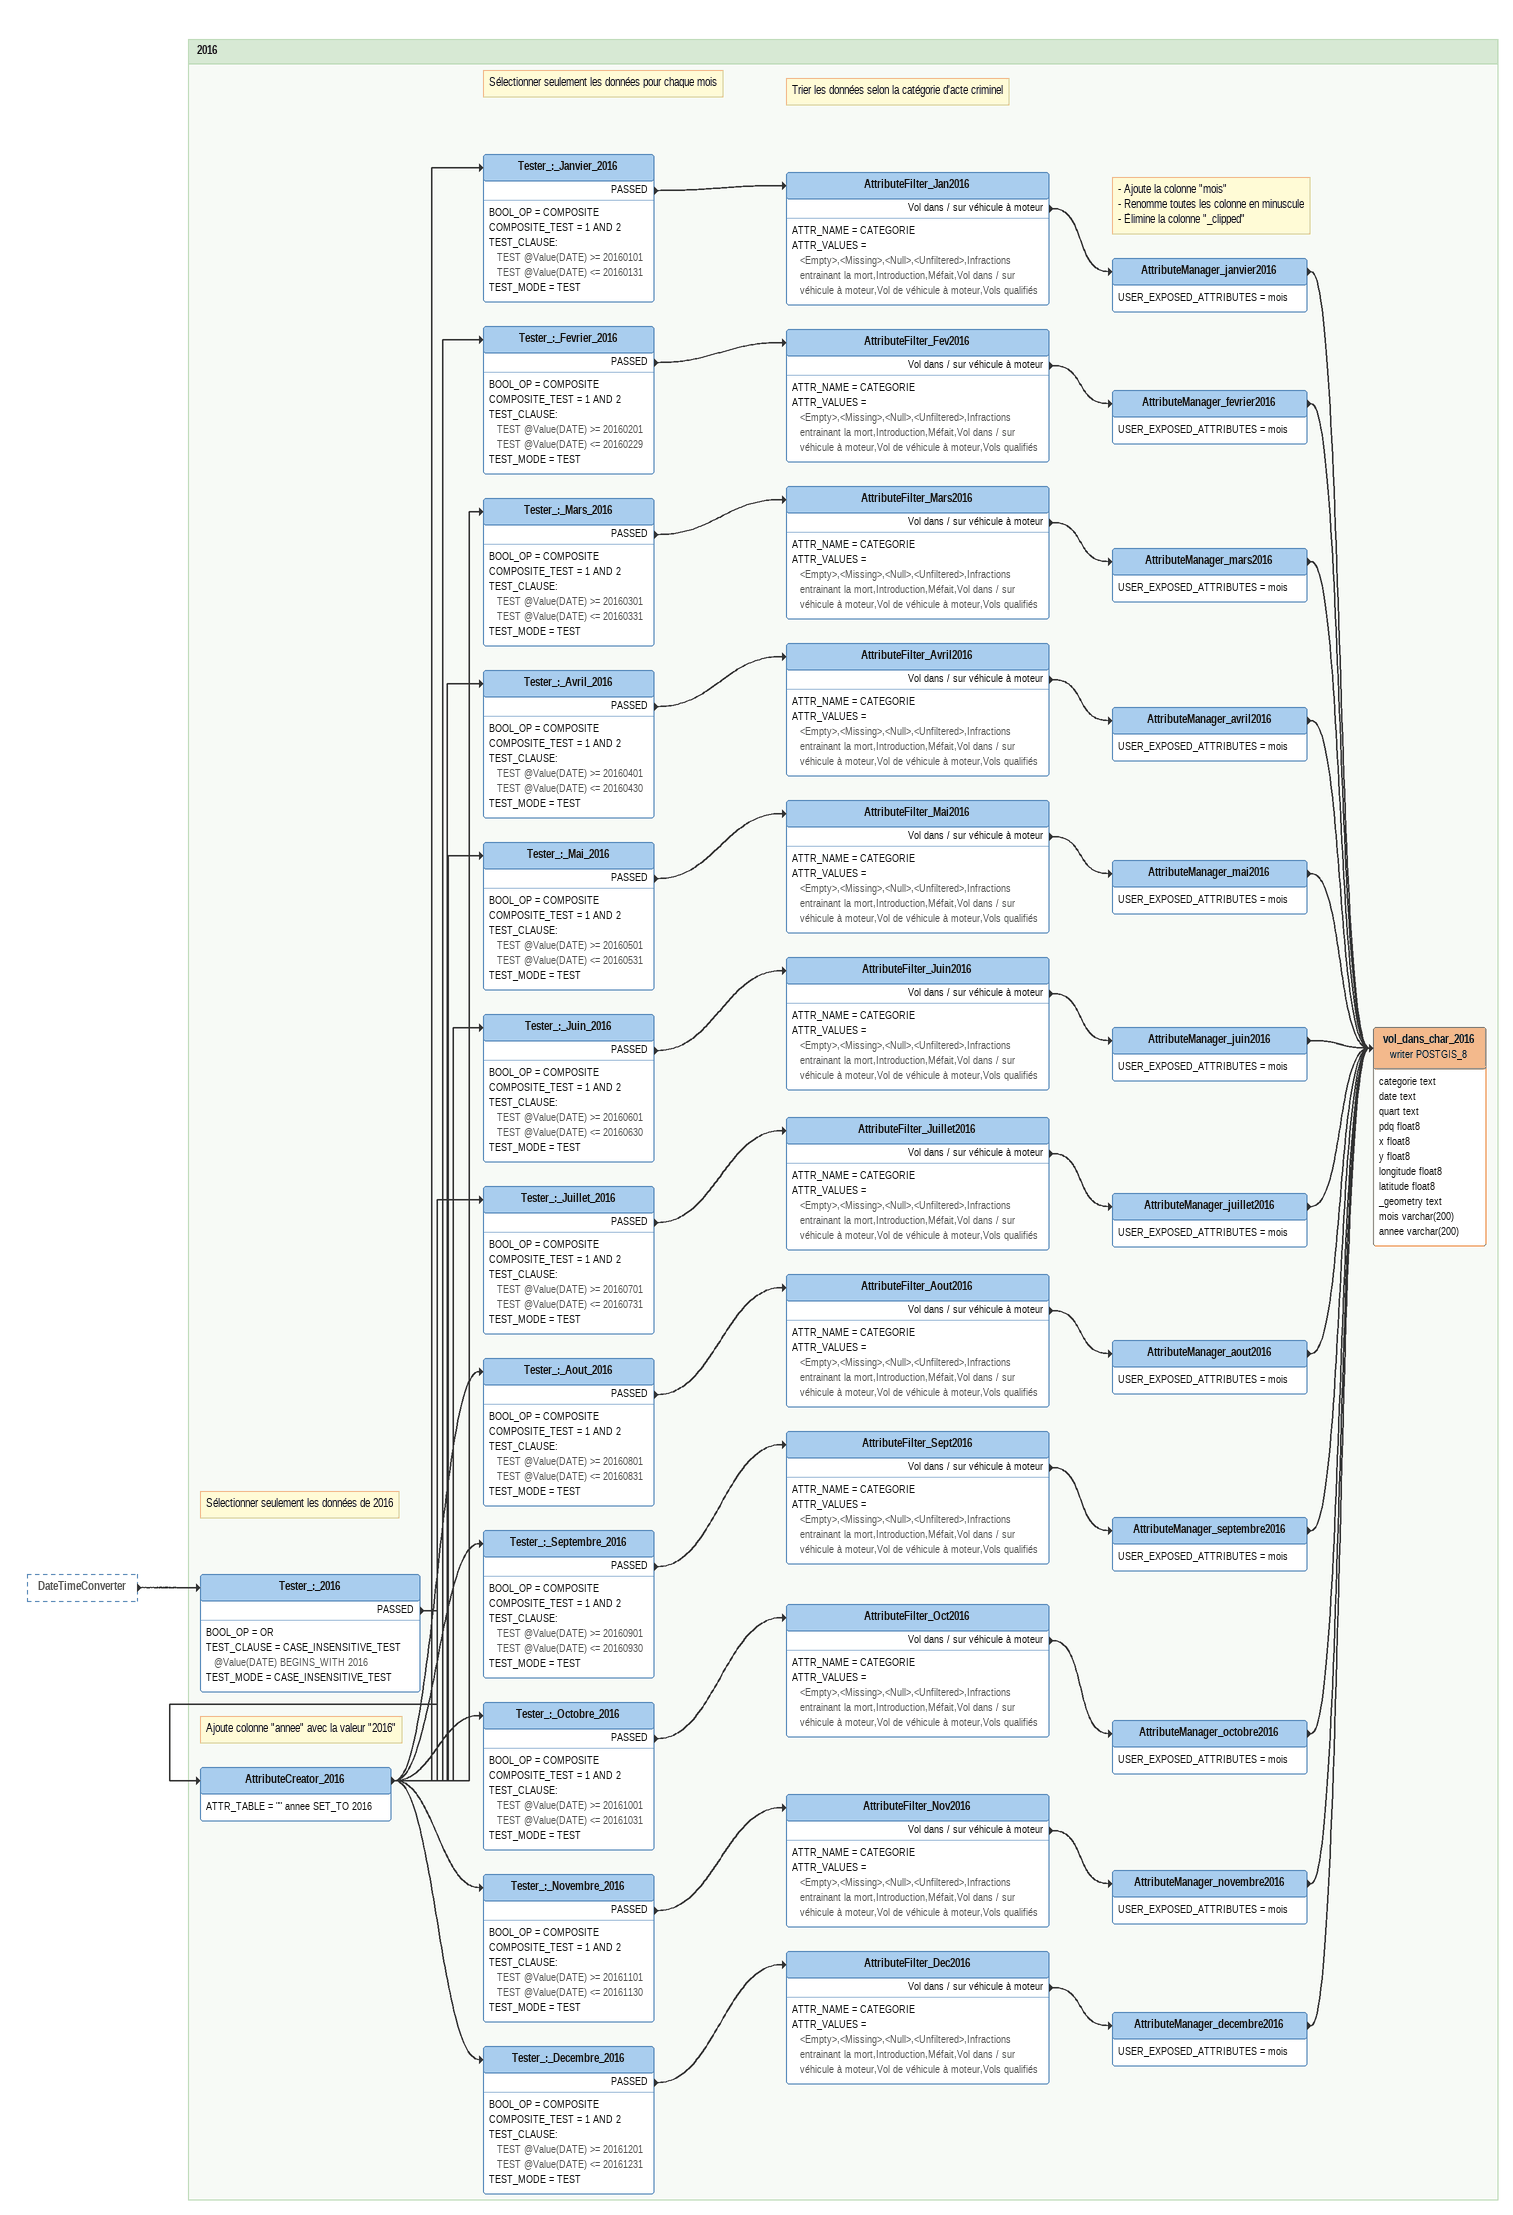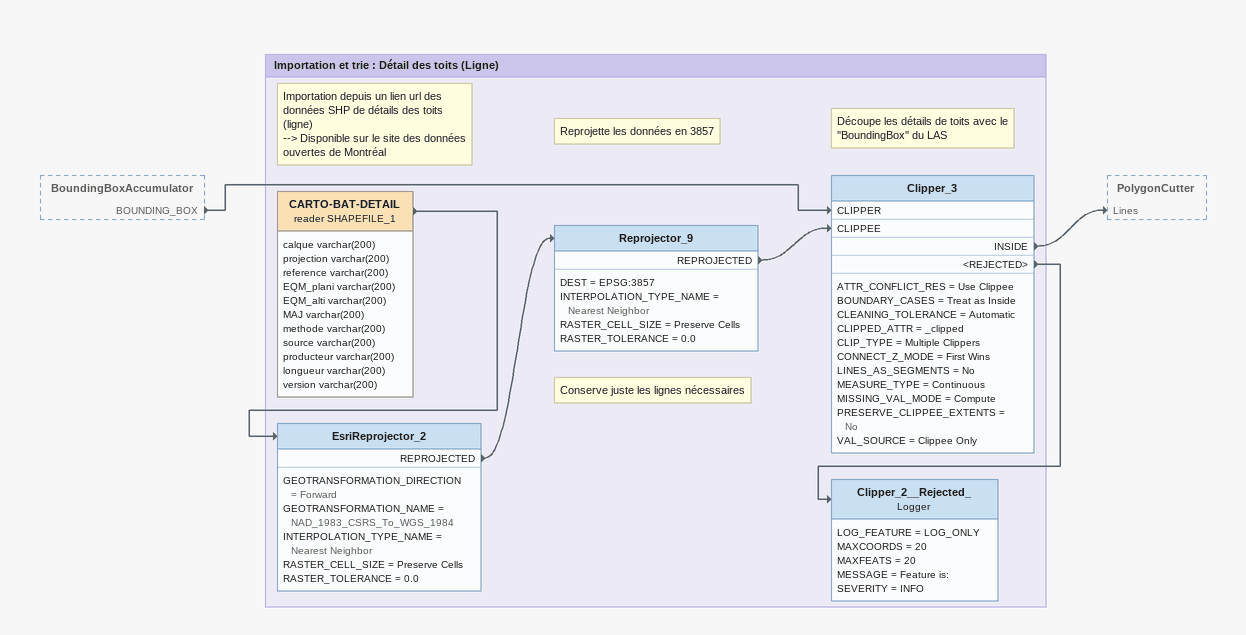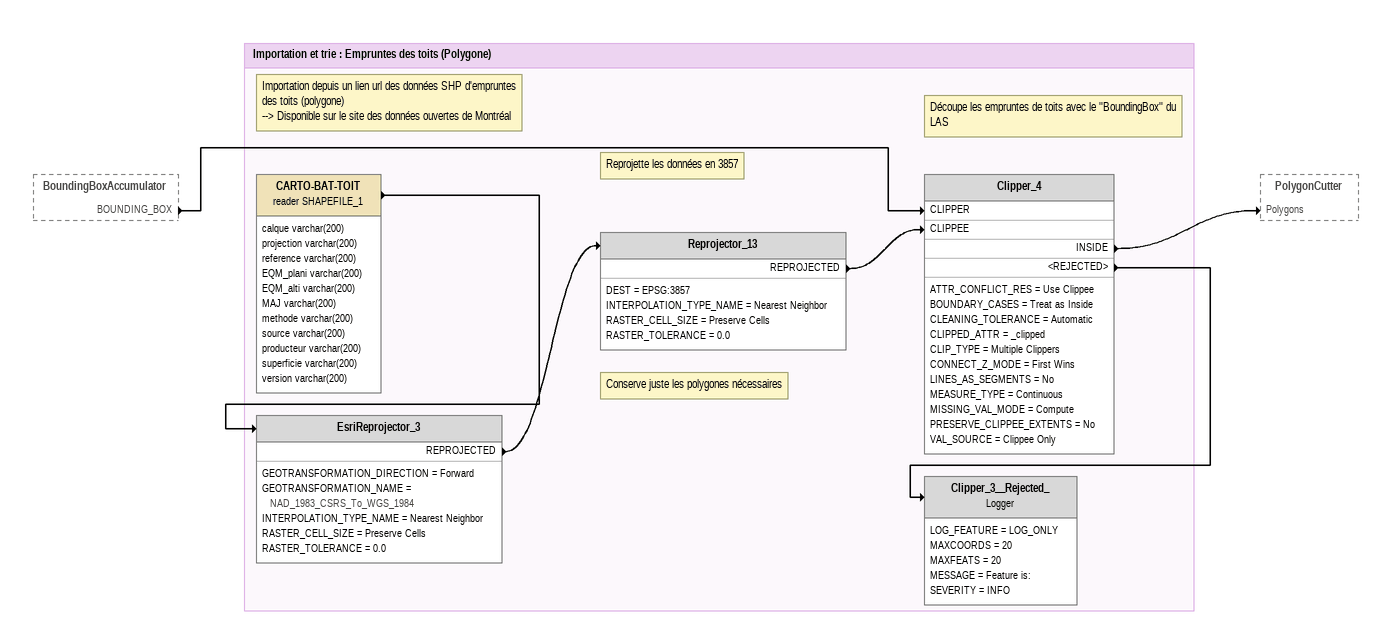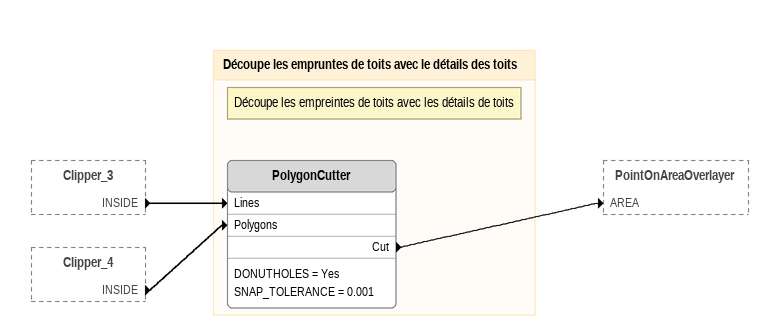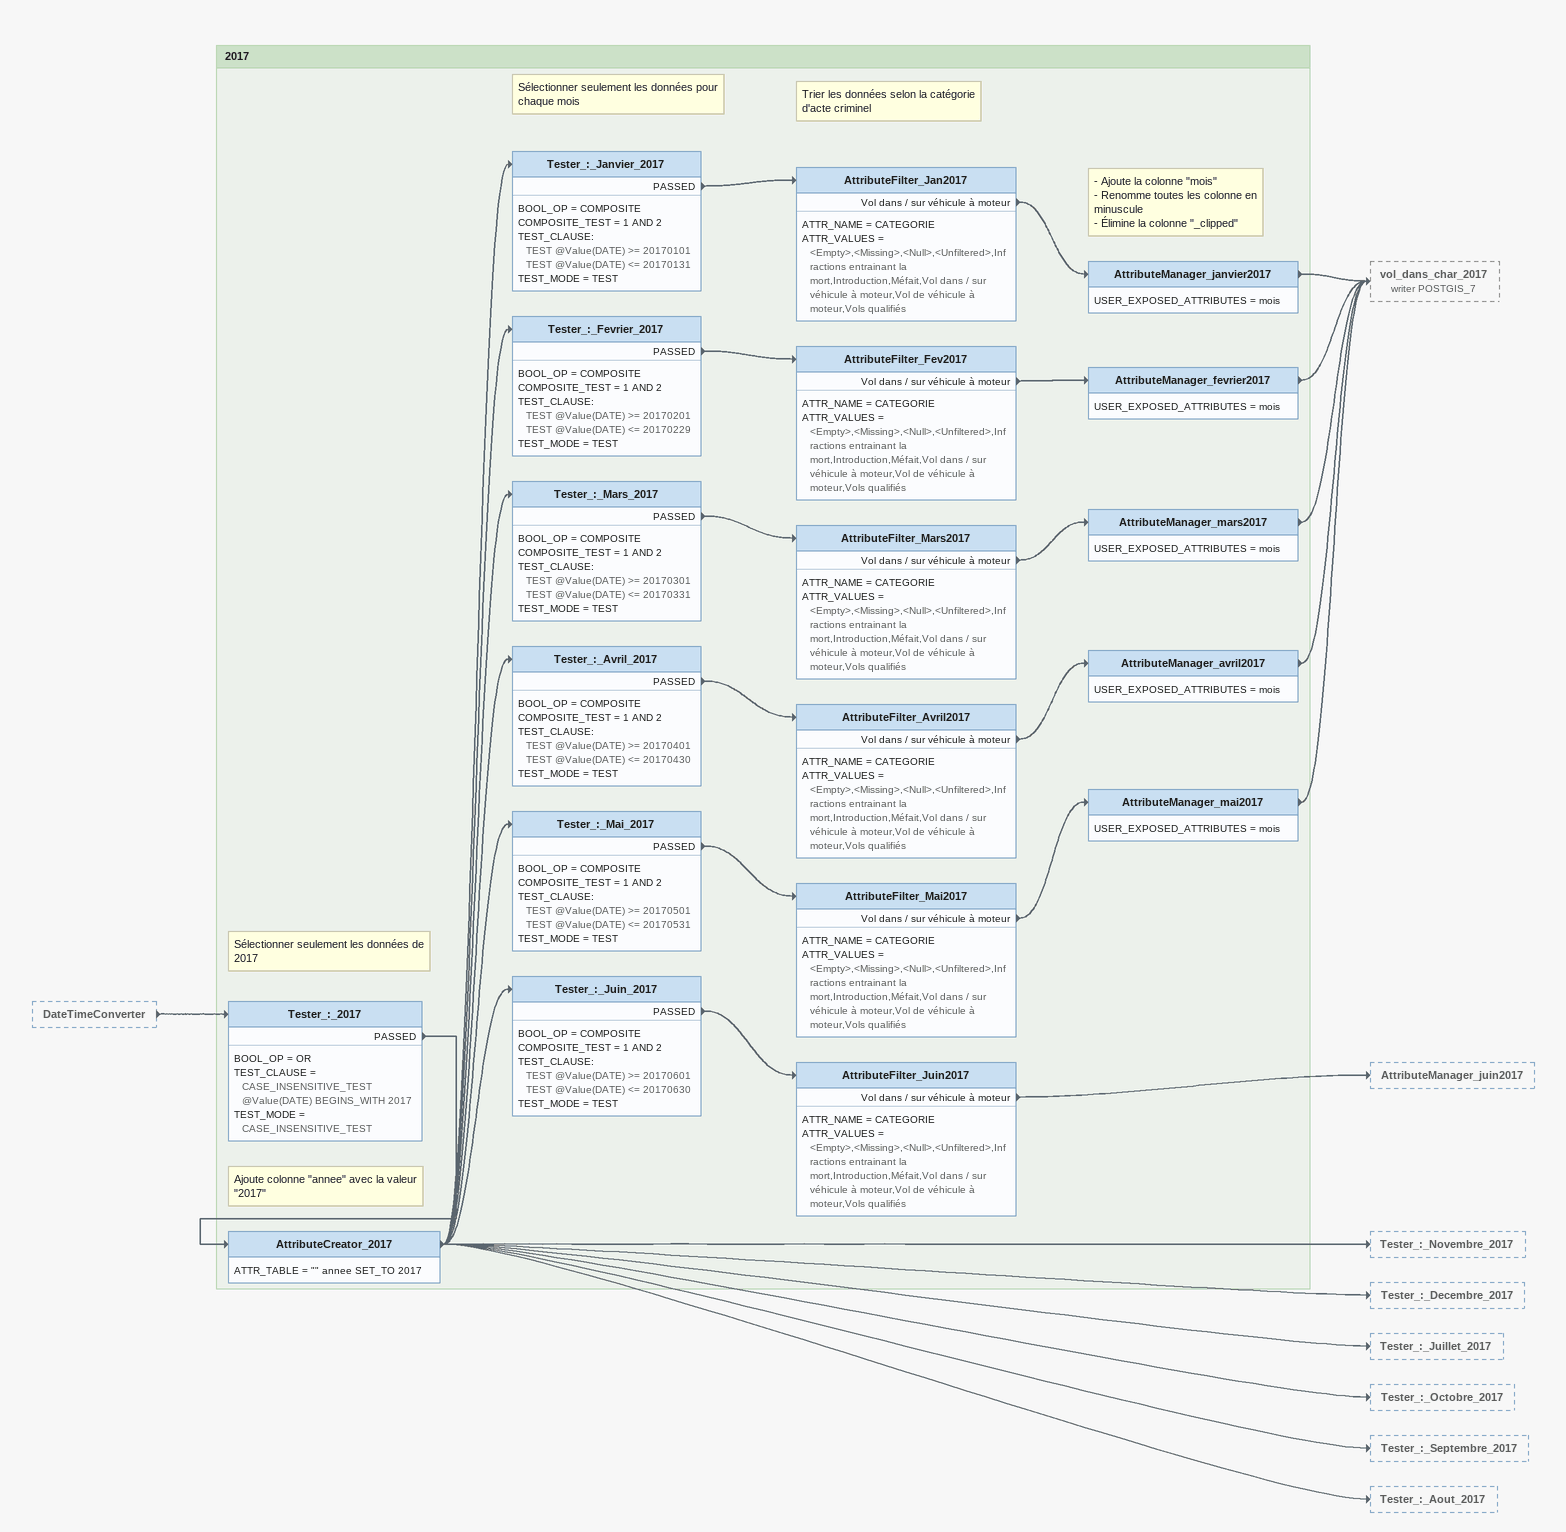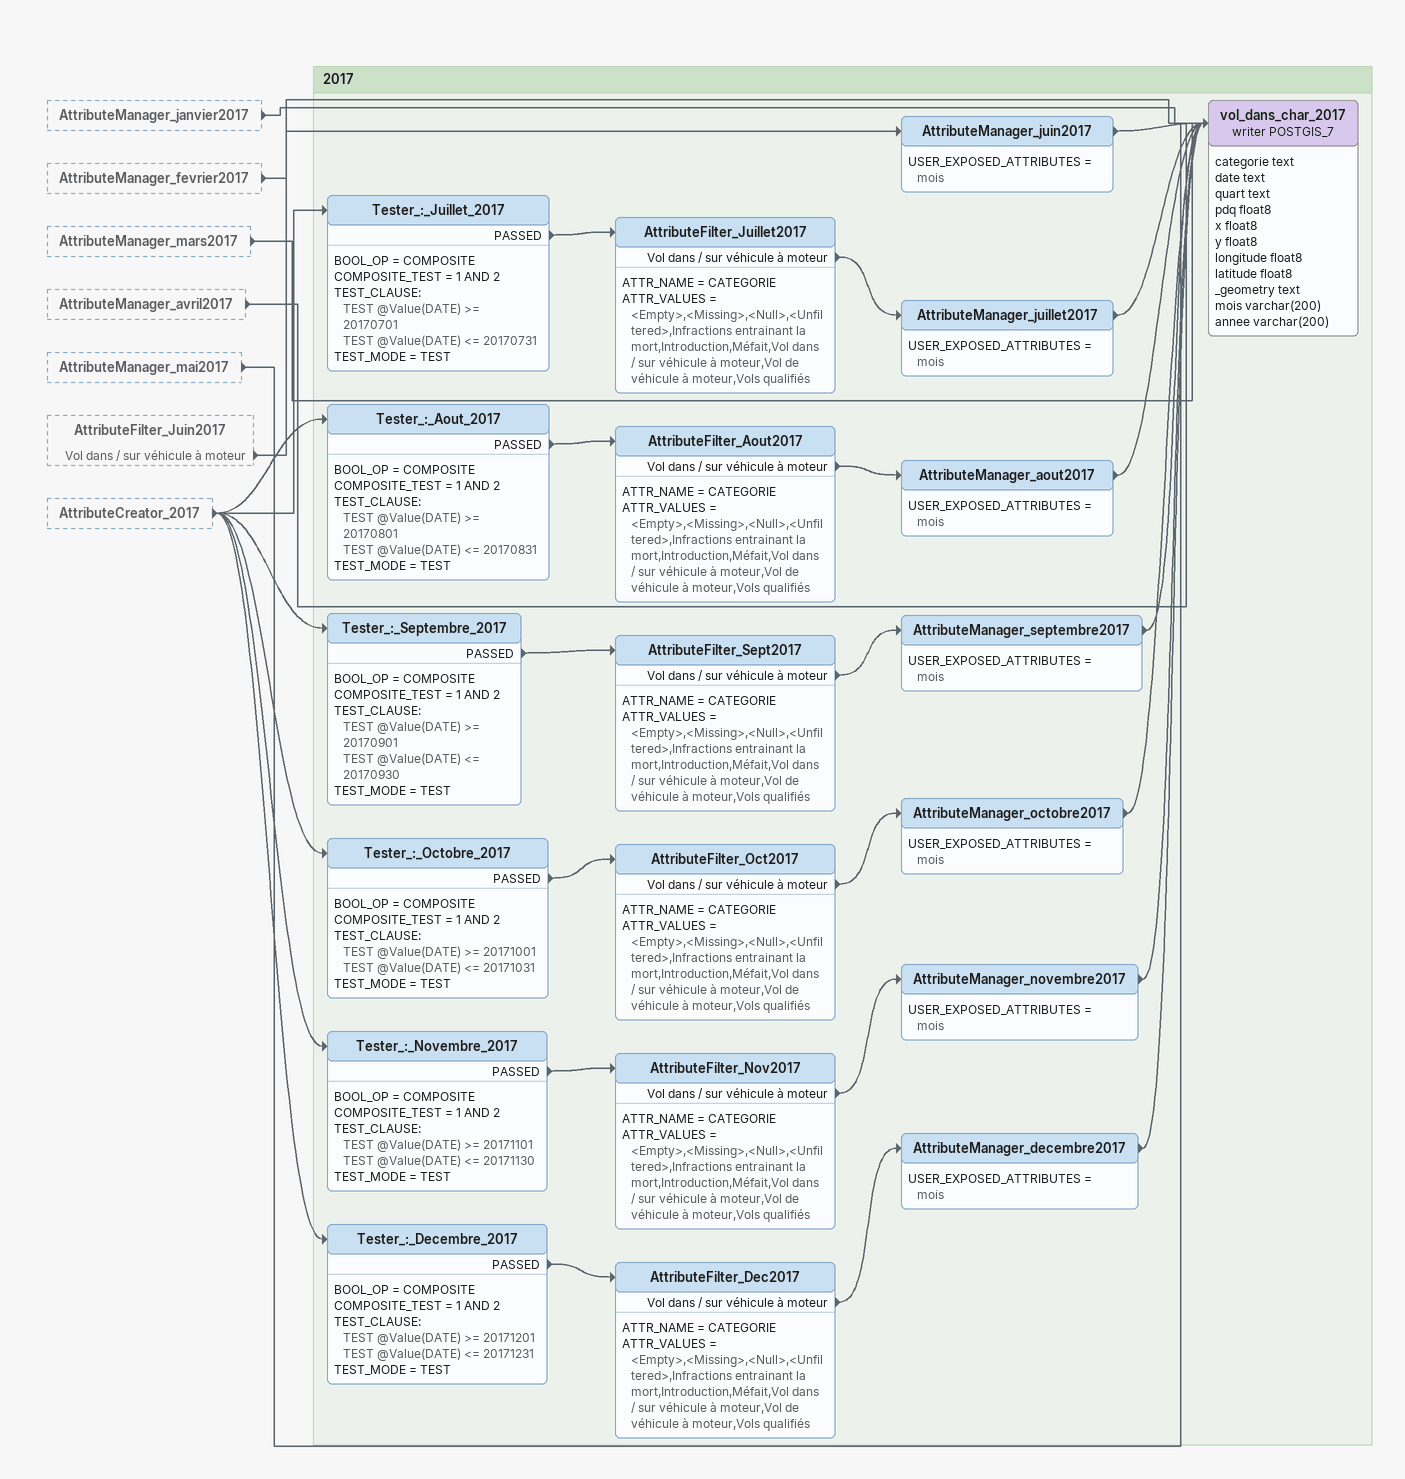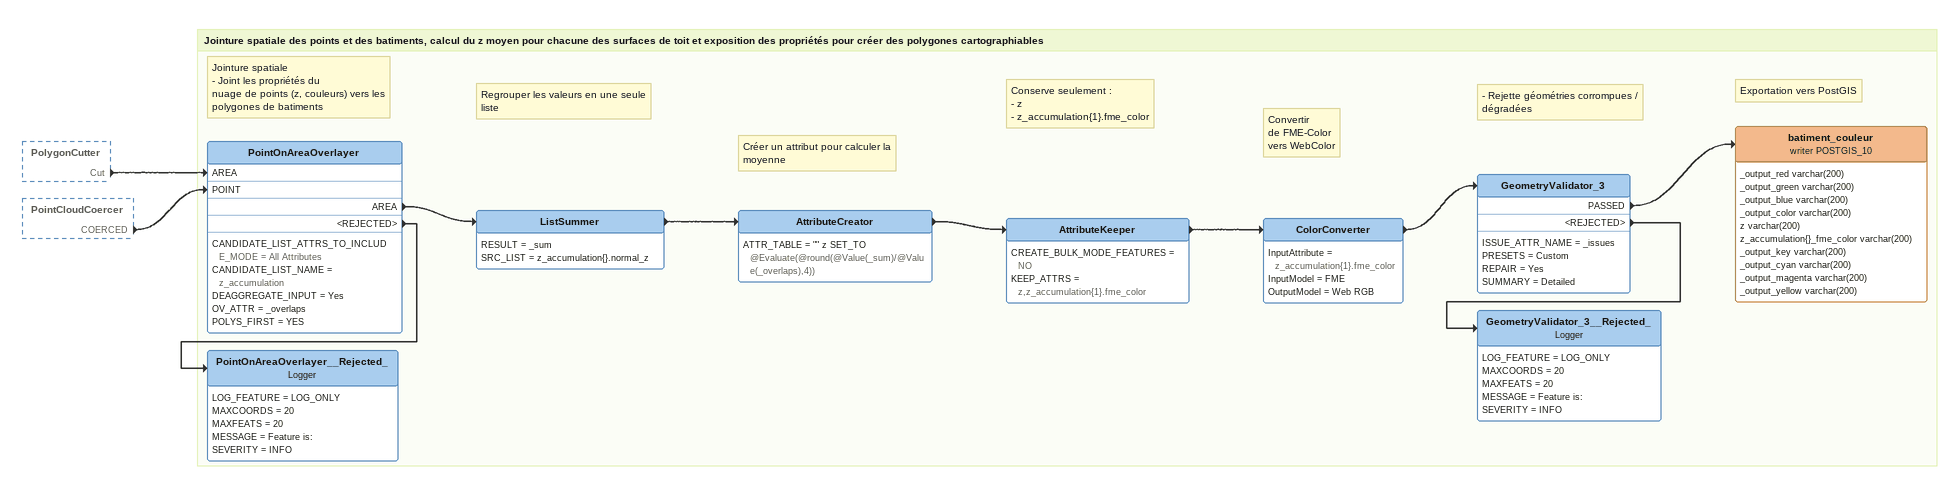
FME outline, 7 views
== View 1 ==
DateTimeConverter [outside]
    -> Tester_:_2016

Bookmark: 2016
Note: Sélectionner seulement les données de 2016
Tester_:_2016
    BOOL_OP = OR
    TEST_CLAUSE = CASE_INSENSITIVE_TEST @Value(DATE) BEGINS_WITH 2016
    TEST_MODE = CASE_INSENSITIVE_TEST
    PASSED -> AttributeCreator_2016
Note: Ajoute colonne "annee" avec la valeur "2016"
AttributeCreator_2016
    ATTR_TABLE = "" annee SET_TO 2016
    -> Tester_:_Avril_2016
    -> Tester_:_Novembre_2016
    -> Tester_:_Mars_2016
    -> Tester_:_Juin_2016
    -> Tester_:_Janvier_2016
    -> Tester_:_Juillet_2016
    -> Tester_:_Septembre_2016
    -> Tester_:_Fevrier_2016
    -> Tester_:_Decembre_2016
    -> Tester_:_Aout_2016
    -> Tester_:_Octobre_2016
    -> Tester_:_Mai_2016
Note: Sélectionner seulement les données pour chaque mois
Tester_:_Janvier_2016
    BOOL_OP = COMPOSITE
    COMPOSITE_TEST = 1 AND 2
    TEST_CLAUSE:
      TEST @Value(DATE) >= 20160101
      TEST @Value(DATE) <= 20160131
    TEST_MODE = TEST
    PASSED -> AttributeFilter_Jan2016
Note: Trier les données selon la catégorie d'acte criminel
AttributeFilter_Jan2016
    ATTR_NAME = CATEGORIE
    ATTR_VALUES = <Empty>,<Missing>,<Null>,<Unfiltered>,Infractions entrainant la mort,Introduction,Méfait,Vol dans / sur véhicule à moteur,Vol de véhicule à moteur,Vols qualifiés
    Vol dans / sur véhicule à moteur -> AttributeManager_janvier2016
Note: - Ajoute la colonne "mois" / - Renomme toutes les colonne en minuscule / - Élimine la colonne "_clipped"
AttributeManager_janvier2016
    USER_EXPOSED_ATTRIBUTES = mois
    -> vol_dans_char_2016 (writer POSTGIS_8)
Tester_:_Fevrier_2016
    BOOL_OP = COMPOSITE
    COMPOSITE_TEST = 1 AND 2
    TEST_CLAUSE:
      TEST @Value(DATE) >= 20160201
      TEST @Value(DATE) <= 20160229
    TEST_MODE = TEST
    PASSED -> AttributeFilter_Fev2016
AttributeFilter_Fev2016
    ATTR_NAME = CATEGORIE
    ATTR_VALUES = <Empty>,<Missing>,<Null>,<Unfiltered>,Infractions entrainant la mort,Introduction,Méfait,Vol dans / sur véhicule à moteur,Vol de véhicule à moteur,Vols qualifiés
    Vol dans / sur véhicule à moteur -> AttributeManager_fevrier2016
AttributeManager_fevrier2016
    USER_EXPOSED_ATTRIBUTES = mois
    -> vol_dans_char_2016 (writer POSTGIS_8)
Tester_:_Mars_2016
    BOOL_OP = COMPOSITE
    COMPOSITE_TEST = 1 AND 2
    TEST_CLAUSE:
      TEST @Value(DATE) >= 20160301
      TEST @Value(DATE) <= 20160331
    TEST_MODE = TEST
    PASSED -> AttributeFilter_Mars2016
AttributeFilter_Mars2016
    ATTR_NAME = CATEGORIE
    ATTR_VALUES = <Empty>,<Missing>,<Null>,<Unfiltered>,Infractions entrainant la mort,Introduction,Méfait,Vol dans / sur véhicule à moteur,Vol de véhicule à moteur,Vols qualifiés
    Vol dans / sur véhicule à moteur -> AttributeManager_mars2016
AttributeManager_mars2016
    USER_EXPOSED_ATTRIBUTES = mois
    -> vol_dans_char_2016 (writer POSTGIS_8)
Tester_:_Avril_2016
    BOOL_OP = COMPOSITE
    COMPOSITE_TEST = 1 AND 2
    TEST_CLAUSE:
      TEST @Value(DATE) >= 20160401
      TEST @Value(DATE) <= 20160430
    TEST_MODE = TEST
    PASSED -> AttributeFilter_Avril2016
AttributeFilter_Avril2016
    ATTR_NAME = CATEGORIE
    ATTR_VALUES = <Empty>,<Missing>,<Null>,<Unfiltered>,Infractions entrainant la mort,Introduction,Méfait,Vol dans / sur véhicule à moteur,Vol de véhicule à moteur,Vols qualifiés
    Vol dans / sur véhicule à moteur -> AttributeManager_avril2016
AttributeManager_avril2016
    USER_EXPOSED_ATTRIBUTES = mois
    -> vol_dans_char_2016 (writer POSTGIS_8)
Tester_:_Mai_2016
    BOOL_OP = COMPOSITE
    COMPOSITE_TEST = 1 AND 2
    TEST_CLAUSE:
      TEST @Value(DATE) >= 20160501
      TEST @Value(DATE) <= 20160531
    TEST_MODE = TEST
    PASSED -> AttributeFilter_Mai2016
AttributeFilter_Mai2016
    ATTR_NAME = CATEGORIE
    ATTR_VALUES = <Empty>,<Missing>,<Null>,<Unfiltered>,Infractions entrainant la mort,Introduction,Méfait,Vol dans / sur véhicule à moteur,Vol de véhicule à moteur,Vols qualifiés
    Vol dans / sur véhicule à moteur -> AttributeManager_mai2016
AttributeManager_mai2016
    USER_EXPOSED_ATTRIBUTES = mois
    -> vol_dans_char_2016 (writer POSTGIS_8)
Tester_:_Juin_2016
    BOOL_OP = COMPOSITE
    COMPOSITE_TEST = 1 AND 2
    TEST_CLAUSE:
      TEST @Value(DATE) >= 20160601
      TEST @Value(DATE) <= 20160630
    TEST_MODE = TEST
    PASSED -> AttributeFilter_Juin2016
AttributeFilter_Juin2016
    ATTR_NAME = CATEGORIE
    ATTR_VALUES = <Empty>,<Missing>,<Null>,<Unfiltered>,Infractions entrainant la mort,Introduction,Méfait,Vol dans / sur véhicule à moteur,Vol de véhicule à moteur,Vols qualifiés
    Vol dans / sur véhicule à moteur -> AttributeManager_juin2016
AttributeManager_juin2016
    USER_EXPOSED_ATTRIBUTES = mois
    -> vol_dans_char_2016 (writer POSTGIS_8)
Tester_:_Juillet_2016
    BOOL_OP = COMPOSITE
    COMPOSITE_TEST = 1 AND 2
    TEST_CLAUSE:
      TEST @Value(DATE) >= 20160701
      TEST @Value(DATE) <= 20160731
    TEST_MODE = TEST
    PASSED -> AttributeFilter_Juillet2016
AttributeFilter_Juillet2016
    ATTR_NAME = CATEGORIE
    ATTR_VALUES = <Empty>,<Missing>,<Null>,<Unfiltered>,Infractions entrainant la mort,Introduction,Méfait,Vol dans / sur véhicule à moteur,Vol de véhicule à moteur,Vols qualifiés
    Vol dans / sur véhicule à moteur -> AttributeManager_juillet2016
AttributeManager_juillet2016
    USER_EXPOSED_ATTRIBUTES = mois
    -> vol_dans_char_2016 (writer POSTGIS_8)
Tester_:_Aout_2016
    BOOL_OP = COMPOSITE
    COMPOSITE_TEST = 1 AND 2
    TEST_CLAUSE:
      TEST @Value(DATE) >= 20160801
      TEST @Value(DATE) <= 20160831
    TEST_MODE = TEST
    PASSED -> AttributeFilter_Aout2016
AttributeFilter_Aout2016
    ATTR_NAME = CATEGORIE
    ATTR_VALUES = <Empty>,<Missing>,<Null>,<Unfiltered>,Infractions entrainant la mort,Introduction,Méfait,Vol dans / sur véhicule à moteur,Vol de véhicule à moteur,Vols qualifiés
    Vol dans / sur véhicule à moteur -> AttributeManager_aout2016
AttributeManager_aout2016
    USER_EXPOSED_ATTRIBUTES = mois
    -> vol_dans_char_2016 (writer POSTGIS_8)
Tester_:_Septembre_2016
    BOOL_OP = COMPOSITE
    COMPOSITE_TEST = 1 AND 2
    TEST_CLAUSE:
      TEST @Value(DATE) >= 20160901
      TEST @Value(DATE) <= 20160930
    TEST_MODE = TEST
    PASSED -> AttributeFilter_Sept2016
AttributeFilter_Sept2016
    ATTR_NAME = CATEGORIE
    ATTR_VALUES = <Empty>,<Missing>,<Null>,<Unfiltered>,Infractions entrainant la mort,Introduction,Méfait,Vol dans / sur véhicule à moteur,Vol de véhicule à moteur,Vols qualifiés
    Vol dans / sur véhicule à moteur -> AttributeManager_septembre2016
AttributeManager_septembre2016
    USER_EXPOSED_ATTRIBUTES = mois
    -> vol_dans_char_2016 (writer POSTGIS_8)
Tester_:_Octobre_2016
    BOOL_OP = COMPOSITE
    COMPOSITE_TEST = 1 AND 2
    TEST_CLAUSE:
      TEST @Value(DATE) >= 20161001
      TEST @Value(DATE) <= 20161031
    TEST_MODE = TEST
    PASSED -> AttributeFilter_Oct2016
AttributeFilter_Oct2016
    ATTR_NAME = CATEGORIE
    ATTR_VALUES = <Empty>,<Missing>,<Null>,<Unfiltered>,Infractions entrainant la mort,Introduction,Méfait,Vol dans / sur véhicule à moteur,Vol de véhicule à moteur,Vols qualifiés
    Vol dans / sur véhicule à moteur -> AttributeManager_octobre2016
AttributeManager_octobre2016
    USER_EXPOSED_ATTRIBUTES = mois
    -> vol_dans_char_2016 (writer POSTGIS_8)
Tester_:_Novembre_2016
    BOOL_OP = COMPOSITE
    COMPOSITE_TEST = 1 AND 2
    TEST_CLAUSE:
      TEST @Value(DATE) >= 20161101
      TEST @Value(DATE) <= 20161130
    TEST_MODE = TEST
    PASSED -> AttributeFilter_Nov2016
AttributeFilter_Nov2016
    ATTR_NAME = CATEGORIE
    ATTR_VALUES = <Empty>,<Missing>,<Null>,<Unfiltered>,Infractions entrainant la mort,Introduction,Méfait,Vol dans / sur véhicule à moteur,Vol de véhicule à moteur,Vols qualifiés
    Vol dans / sur véhicule à moteur -> AttributeManager_novembre2016
AttributeManager_novembre2016
    USER_EXPOSED_ATTRIBUTES = mois
    -> vol_dans_char_2016 (writer POSTGIS_8)
Tester_:_Decembre_2016
    BOOL_OP = COMPOSITE
    COMPOSITE_TEST = 1 AND 2
    TEST_CLAUSE:
      TEST @Value(DATE) >= 20161201
      TEST @Value(DATE) <= 20161231
    TEST_MODE = TEST
    PASSED -> AttributeFilter_Dec2016
AttributeFilter_Dec2016
    ATTR_NAME = CATEGORIE
    ATTR_VALUES = <Empty>,<Missing>,<Null>,<Unfiltered>,Infractions entrainant la mort,Introduction,Méfait,Vol dans / sur véhicule à moteur,Vol de véhicule à moteur,Vols qualifiés
    Vol dans / sur véhicule à moteur -> AttributeManager_decembre2016
AttributeManager_decembre2016
    USER_EXPOSED_ATTRIBUTES = mois
    -> vol_dans_char_2016 (writer POSTGIS_8)
vol_dans_char_2016 (writer POSTGIS_8)
    attributes: categorie text, date text, quart text, pdq float8, x float8, y float8, longitude float8, latitude float8, _geometry text, mois varchar(200), annee varchar(200)

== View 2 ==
BoundingBoxAccumulator [outside]
    BOUNDING_BOX -> Clipper_3 [CLIPPER]

Bookmark: Importation et trie : Détail des toits (Ligne)
Note: Importation depuis un lien url des données SHP de détails des toits (ligne) / --> Disponible sur le site des données ouvertes de Montréal
CARTO-BAT-DETAIL (reader SHAPEFILE_1)
    attributes: calque varchar(200), projection varchar(200), reference varchar(200), EQM_plani varchar(200), EQM_alti varchar(200), MAJ varchar(200), methode varchar(200), source varchar(200), producteur varchar(200), longueur varchar(200), version varchar(200)
    -> EsriReprojector_2
EsriReprojector_2
    GEOTRANSFORMATION_DIRECTION = Forward
    GEOTRANSFORMATION_NAME = NAD_1983_CSRS_To_WGS_1984
    INTERPOLATION_TYPE_NAME = Nearest Neighbor
    RASTER_CELL_SIZE = Preserve Cells
    RASTER_TOLERANCE = 0.0
    REPROJECTED -> Reprojector_9
Note: Reprojette les données en 3857
Reprojector_9
    DEST = EPSG:3857
    INTERPOLATION_TYPE_NAME = Nearest Neighbor
    RASTER_CELL_SIZE = Preserve Cells
    RASTER_TOLERANCE = 0.0
    REPROJECTED -> Clipper_3 [CLIPPEE]
Note: Conserve juste les lignes nécessaires
Note: Découpe les détails de toits avec le ''BoundingBox'' du LAS
Clipper_3
    ATTR_CONFLICT_RES = Use Clippee
    BOUNDARY_CASES = Treat as Inside
    CLEANING_TOLERANCE = Automatic
    CLIPPED_ATTR = _clipped
    CLIP_TYPE = Multiple Clippers
    CONNECT_Z_MODE = First Wins
    LINES_AS_SEGMENTS = No
    MEASURE_TYPE = Continuous
    MISSING_VAL_MODE = Compute
    PRESERVE_CLIPPEE_EXTENTS = No
    VAL_SOURCE = Clippee Only
    INSIDE -> PolygonCutter [Lines]
    <REJECTED> -> Clipper_2__Rejected_
Clipper_2__Rejected_: Logger
    LOG_FEATURE = LOG_ONLY
    MAXCOORDS = 20
    MAXFEATS = 20
    MESSAGE = Feature is:
    SEVERITY = INFO

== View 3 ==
BoundingBoxAccumulator [outside]
    BOUNDING_BOX -> Clipper_4 [CLIPPER]

Bookmark: Importation et trie : Empruntes des toits (Polygone)
Note: Importation depuis un lien url des données SHP d'empruntes des toits (polygone) / --> Disponible sur le site des données ouvertes de Montréal
CARTO-BAT-TOIT (reader SHAPEFILE_1)
    attributes: calque varchar(200), projection varchar(200), reference varchar(200), EQM_plani varchar(200), EQM_alti varchar(200), MAJ varchar(200), methode varchar(200), source varchar(200), producteur varchar(200), superficie varchar(200), version varchar(200)
    -> EsriReprojector_3
EsriReprojector_3
    GEOTRANSFORMATION_DIRECTION = Forward
    GEOTRANSFORMATION_NAME = NAD_1983_CSRS_To_WGS_1984
    INTERPOLATION_TYPE_NAME = Nearest Neighbor
    RASTER_CELL_SIZE = Preserve Cells
    RASTER_TOLERANCE = 0.0
    REPROJECTED -> Reprojector_13
Note: Reprojette les données en 3857
Reprojector_13
    DEST = EPSG:3857
    INTERPOLATION_TYPE_NAME = Nearest Neighbor
    RASTER_CELL_SIZE = Preserve Cells
    RASTER_TOLERANCE = 0.0
    REPROJECTED -> Clipper_4 [CLIPPEE]
Note: Conserve juste les polygones nécessaires
Note: Découpe les empruntes de toits avec le ''BoundingBox'' du LAS
Clipper_4
    ATTR_CONFLICT_RES = Use Clippee
    BOUNDARY_CASES = Treat as Inside
    CLEANING_TOLERANCE = Automatic
    CLIPPED_ATTR = _clipped
    CLIP_TYPE = Multiple Clippers
    CONNECT_Z_MODE = First Wins
    LINES_AS_SEGMENTS = No
    MEASURE_TYPE = Continuous
    MISSING_VAL_MODE = Compute
    PRESERVE_CLIPPEE_EXTENTS = No
    VAL_SOURCE = Clippee Only
    INSIDE -> PolygonCutter [Polygons]
    <REJECTED> -> Clipper_3__Rejected_
Clipper_3__Rejected_: Logger
    LOG_FEATURE = LOG_ONLY
    MAXCOORDS = 20
    MAXFEATS = 20
    MESSAGE = Feature is:
    SEVERITY = INFO

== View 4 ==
Clipper_3 [outside]
    INSIDE -> PolygonCutter [Lines]
Clipper_4 [outside]
    INSIDE -> PolygonCutter [Polygons]

Bookmark: Découpe les empruntes de toits avec le détails des toits
Note: Découpe les empreintes de toits avec les détails de toits
PolygonCutter
    DONUTHOLES = Yes
    SNAP_TOLERANCE = 0.001
    Cut -> PointOnAreaOverlayer [AREA]

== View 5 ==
DateTimeConverter [outside]
    -> Tester_:_2017

Bookmark: 2017
Note: Sélectionner seulement les données de 2017
Tester_:_2017
    BOOL_OP = OR
    TEST_CLAUSE = CASE_INSENSITIVE_TEST @Value(DATE) BEGINS_WITH 2017
    TEST_MODE = CASE_INSENSITIVE_TEST
    PASSED -> AttributeCreator_2017
Note: Ajoute colonne "annee" avec la valeur "2017"
AttributeCreator_2017
    ATTR_TABLE = "" annee SET_TO 2017
    -> Tester_:_Novembre_2017
    -> Tester_:_Juin_2017
    -> Tester_:_Avril_2017
    -> Tester_:_Fevrier_2017
    -> Tester_:_Mai_2017
    -> Tester_:_Mars_2017
    -> Tester_:_Janvier_2017
    -> Tester_:_Decembre_2017
    -> Tester_:_Juillet_2017
    -> Tester_:_Octobre_2017
    -> Tester_:_Septembre_2017
    -> Tester_:_Aout_2017
Note: Sélectionner seulement les données pour chaque mois
Tester_:_Janvier_2017
    BOOL_OP = COMPOSITE
    COMPOSITE_TEST = 1 AND 2
    TEST_CLAUSE:
      TEST @Value(DATE) >= 20170101
      TEST @Value(DATE) <= 20170131
    TEST_MODE = TEST
    PASSED -> AttributeFilter_Jan2017
Note: Trier les données selon la catégorie d'acte criminel
AttributeFilter_Jan2017
    ATTR_NAME = CATEGORIE
    ATTR_VALUES = <Empty>,<Missing>,<Null>,<Unfiltered>,Infractions entrainant la mort,Introduction,Méfait,Vol dans / sur véhicule à moteur,Vol de véhicule à moteur,Vols qualifiés
    Vol dans / sur véhicule à moteur -> AttributeManager_janvier2017
Note: - Ajoute la colonne "mois" / - Renomme toutes les colonne en minuscule / - Élimine la colonne "_clipped"
AttributeManager_janvier2017
    USER_EXPOSED_ATTRIBUTES = mois
    -> vol_dans_char_2017 (writer POSTGIS_7)
Tester_:_Fevrier_2017
    BOOL_OP = COMPOSITE
    COMPOSITE_TEST = 1 AND 2
    TEST_CLAUSE:
      TEST @Value(DATE) >= 20170201
      TEST @Value(DATE) <= 20170229
    TEST_MODE = TEST
    PASSED -> AttributeFilter_Fev2017
AttributeFilter_Fev2017
    ATTR_NAME = CATEGORIE
    ATTR_VALUES = <Empty>,<Missing>,<Null>,<Unfiltered>,Infractions entrainant la mort,Introduction,Méfait,Vol dans / sur véhicule à moteur,Vol de véhicule à moteur,Vols qualifiés
    Vol dans / sur véhicule à moteur -> AttributeManager_fevrier2017
AttributeManager_fevrier2017
    USER_EXPOSED_ATTRIBUTES = mois
    -> vol_dans_char_2017 (writer POSTGIS_7)
Tester_:_Mars_2017
    BOOL_OP = COMPOSITE
    COMPOSITE_TEST = 1 AND 2
    TEST_CLAUSE:
      TEST @Value(DATE) >= 20170301
      TEST @Value(DATE) <= 20170331
    TEST_MODE = TEST
    PASSED -> AttributeFilter_Mars2017
AttributeFilter_Mars2017
    ATTR_NAME = CATEGORIE
    ATTR_VALUES = <Empty>,<Missing>,<Null>,<Unfiltered>,Infractions entrainant la mort,Introduction,Méfait,Vol dans / sur véhicule à moteur,Vol de véhicule à moteur,Vols qualifiés
    Vol dans / sur véhicule à moteur -> AttributeManager_mars2017
AttributeManager_mars2017
    USER_EXPOSED_ATTRIBUTES = mois
    -> vol_dans_char_2017 (writer POSTGIS_7)
Tester_:_Avril_2017
    BOOL_OP = COMPOSITE
    COMPOSITE_TEST = 1 AND 2
    TEST_CLAUSE:
      TEST @Value(DATE) >= 20170401
      TEST @Value(DATE) <= 20170430
    TEST_MODE = TEST
    PASSED -> AttributeFilter_Avril2017
AttributeFilter_Avril2017
    ATTR_NAME = CATEGORIE
    ATTR_VALUES = <Empty>,<Missing>,<Null>,<Unfiltered>,Infractions entrainant la mort,Introduction,Méfait,Vol dans / sur véhicule à moteur,Vol de véhicule à moteur,Vols qualifiés
    Vol dans / sur véhicule à moteur -> AttributeManager_avril2017
AttributeManager_avril2017
    USER_EXPOSED_ATTRIBUTES = mois
    -> vol_dans_char_2017 (writer POSTGIS_7)
Tester_:_Mai_2017
    BOOL_OP = COMPOSITE
    COMPOSITE_TEST = 1 AND 2
    TEST_CLAUSE:
      TEST @Value(DATE) >= 20170501
      TEST @Value(DATE) <= 20170531
    TEST_MODE = TEST
    PASSED -> AttributeFilter_Mai2017
AttributeFilter_Mai2017
    ATTR_NAME = CATEGORIE
    ATTR_VALUES = <Empty>,<Missing>,<Null>,<Unfiltered>,Infractions entrainant la mort,Introduction,Méfait,Vol dans / sur véhicule à moteur,Vol de véhicule à moteur,Vols qualifiés
    Vol dans / sur véhicule à moteur -> AttributeManager_mai2017
AttributeManager_mai2017
    USER_EXPOSED_ATTRIBUTES = mois
    -> vol_dans_char_2017 (writer POSTGIS_7)
Tester_:_Juin_2017
    BOOL_OP = COMPOSITE
    COMPOSITE_TEST = 1 AND 2
    TEST_CLAUSE:
      TEST @Value(DATE) >= 20170601
      TEST @Value(DATE) <= 20170630
    TEST_MODE = TEST
    PASSED -> AttributeFilter_Juin2017
AttributeFilter_Juin2017
    ATTR_NAME = CATEGORIE
    ATTR_VALUES = <Empty>,<Missing>,<Null>,<Unfiltered>,Infractions entrainant la mort,Introduction,Méfait,Vol dans / sur véhicule à moteur,Vol de véhicule à moteur,Vols qualifiés
    Vol dans / sur véhicule à moteur -> AttributeManager_juin2017

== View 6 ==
AttributeManager_janvier2017 [outside]
    -> vol_dans_char_2017 (writer POSTGIS_7)
AttributeManager_fevrier2017 [outside]
    -> vol_dans_char_2017 (writer POSTGIS_7)
AttributeManager_mars2017 [outside]
    -> vol_dans_char_2017 (writer POSTGIS_7)
AttributeManager_avril2017 [outside]
    -> vol_dans_char_2017 (writer POSTGIS_7)
AttributeManager_mai2017 [outside]
    -> vol_dans_char_2017 (writer POSTGIS_7)
AttributeFilter_Juin2017 [outside]
    Vol dans / sur véhicule à moteur -> AttributeManager_juin2017
AttributeCreator_2017 [outside]
    -> Tester_:_Novembre_2017
    -> Tester_:_Decembre_2017
    -> Tester_:_Juillet_2017
    -> Tester_:_Octobre_2017
    -> Tester_:_Septembre_2017
    -> Tester_:_Aout_2017

Bookmark: 2017
AttributeManager_juin2017
    USER_EXPOSED_ATTRIBUTES = mois
    -> vol_dans_char_2017 (writer POSTGIS_7)
Tester_:_Juillet_2017
    BOOL_OP = COMPOSITE
    COMPOSITE_TEST = 1 AND 2
    TEST_CLAUSE:
      TEST @Value(DATE) >= 20170701
      TEST @Value(DATE) <= 20170731
    TEST_MODE = TEST
    PASSED -> AttributeFilter_Juillet2017
AttributeFilter_Juillet2017
    ATTR_NAME = CATEGORIE
    ATTR_VALUES = <Empty>,<Missing>,<Null>,<Unfiltered>,Infractions entrainant la mort,Introduction,Méfait,Vol dans / sur véhicule à moteur,Vol de véhicule à moteur,Vols qualifiés
    Vol dans / sur véhicule à moteur -> AttributeManager_juillet2017
AttributeManager_juillet2017
    USER_EXPOSED_ATTRIBUTES = mois
    -> vol_dans_char_2017 (writer POSTGIS_7)
Tester_:_Aout_2017
    BOOL_OP = COMPOSITE
    COMPOSITE_TEST = 1 AND 2
    TEST_CLAUSE:
      TEST @Value(DATE) >= 20170801
      TEST @Value(DATE) <= 20170831
    TEST_MODE = TEST
    PASSED -> AttributeFilter_Aout2017
AttributeFilter_Aout2017
    ATTR_NAME = CATEGORIE
    ATTR_VALUES = <Empty>,<Missing>,<Null>,<Unfiltered>,Infractions entrainant la mort,Introduction,Méfait,Vol dans / sur véhicule à moteur,Vol de véhicule à moteur,Vols qualifiés
    Vol dans / sur véhicule à moteur -> AttributeManager_aout2017
AttributeManager_aout2017
    USER_EXPOSED_ATTRIBUTES = mois
    -> vol_dans_char_2017 (writer POSTGIS_7)
Tester_:_Septembre_2017
    BOOL_OP = COMPOSITE
    COMPOSITE_TEST = 1 AND 2
    TEST_CLAUSE:
      TEST @Value(DATE) >= 20170901
      TEST @Value(DATE) <= 20170930
    TEST_MODE = TEST
    PASSED -> AttributeFilter_Sept2017
AttributeFilter_Sept2017
    ATTR_NAME = CATEGORIE
    ATTR_VALUES = <Empty>,<Missing>,<Null>,<Unfiltered>,Infractions entrainant la mort,Introduction,Méfait,Vol dans / sur véhicule à moteur,Vol de véhicule à moteur,Vols qualifiés
    Vol dans / sur véhicule à moteur -> AttributeManager_septembre2017
AttributeManager_septembre2017
    USER_EXPOSED_ATTRIBUTES = mois
    -> vol_dans_char_2017 (writer POSTGIS_7)
Tester_:_Octobre_2017
    BOOL_OP = COMPOSITE
    COMPOSITE_TEST = 1 AND 2
    TEST_CLAUSE:
      TEST @Value(DATE) >= 20171001
      TEST @Value(DATE) <= 20171031
    TEST_MODE = TEST
    PASSED -> AttributeFilter_Oct2017
AttributeFilter_Oct2017
    ATTR_NAME = CATEGORIE
    ATTR_VALUES = <Empty>,<Missing>,<Null>,<Unfiltered>,Infractions entrainant la mort,Introduction,Méfait,Vol dans / sur véhicule à moteur,Vol de véhicule à moteur,Vols qualifiés
    Vol dans / sur véhicule à moteur -> AttributeManager_octobre2017
AttributeManager_octobre2017
    USER_EXPOSED_ATTRIBUTES = mois
    -> vol_dans_char_2017 (writer POSTGIS_7)
Tester_:_Novembre_2017
    BOOL_OP = COMPOSITE
    COMPOSITE_TEST = 1 AND 2
    TEST_CLAUSE:
      TEST @Value(DATE) >= 20171101
      TEST @Value(DATE) <= 20171130
    TEST_MODE = TEST
    PASSED -> AttributeFilter_Nov2017
AttributeFilter_Nov2017
    ATTR_NAME = CATEGORIE
    ATTR_VALUES = <Empty>,<Missing>,<Null>,<Unfiltered>,Infractions entrainant la mort,Introduction,Méfait,Vol dans / sur véhicule à moteur,Vol de véhicule à moteur,Vols qualifiés
    Vol dans / sur véhicule à moteur -> AttributeManager_novembre2017
AttributeManager_novembre2017
    USER_EXPOSED_ATTRIBUTES = mois
    -> vol_dans_char_2017 (writer POSTGIS_7)
Tester_:_Decembre_2017
    BOOL_OP = COMPOSITE
    COMPOSITE_TEST = 1 AND 2
    TEST_CLAUSE:
      TEST @Value(DATE) >= 20171201
      TEST @Value(DATE) <= 20171231
    TEST_MODE = TEST
    PASSED -> AttributeFilter_Dec2017
AttributeFilter_Dec2017
    ATTR_NAME = CATEGORIE
    ATTR_VALUES = <Empty>,<Missing>,<Null>,<Unfiltered>,Infractions entrainant la mort,Introduction,Méfait,Vol dans / sur véhicule à moteur,Vol de véhicule à moteur,Vols qualifiés
    Vol dans / sur véhicule à moteur -> AttributeManager_decembre2017
AttributeManager_decembre2017
    USER_EXPOSED_ATTRIBUTES = mois
    -> vol_dans_char_2017 (writer POSTGIS_7)
vol_dans_char_2017 (writer POSTGIS_7)
    attributes: categorie text, date text, quart text, pdq float8, x float8, y float8, longitude float8, latitude float8, _geometry text, mois varchar(200), annee varchar(200)

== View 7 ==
PolygonCutter [outside]
    Cut -> PointOnAreaOverlayer [AREA]
PointCloudCoercer [outside]
    COERCED -> PointOnAreaOverlayer [POINT]

Bookmark: Jointure spatiale des points et des batiments, calcul du z moyen pour chacune des surfaces de toit et exposition des propriétés pour créer des polygones cartographiables
Note: Jointure spatiale / - Joint les propriétés du / nuage de points (z, couleurs) vers les polygones de batiments
PointOnAreaOverlayer
    CANDIDATE_LIST_ATTRS_TO_INCLUDE_MODE = All Attributes
    CANDIDATE_LIST_NAME = z_accumulation
    DEAGGREGATE_INPUT = Yes
    OV_ATTR = _overlaps
    POLYS_FIRST = YES
    AREA -> ListSummer
    <REJECTED> -> PointOnAreaOverlayer__Rejected_
Note: Regrouper les valeurs en une seule liste
ListSummer
    RESULT = _sum
    SRC_LIST = z_accumulation{}.normal_z
    -> AttributeCreator
Note: Créer un attribut pour calculer la moyenne
AttributeCreator
    ATTR_TABLE = "" z SET_TO @Evaluate(@round(@Value(_sum)/@Value(_overlaps),4))
    -> AttributeKeeper
Note: Conserve seulement : / - z / - z_accumulation{1}.fme_color
AttributeKeeper
    CREATE_BULK_MODE_FEATURES = NO
    KEEP_ATTRS = z,z_accumulation{1}.fme_color
    -> ColorConverter
Note: Convertir / de FME-Color / vers WebColor
ColorConverter
    InputAttribute = z_accumulation{1}.fme_color
    InputModel = FME
    OutputModel = Web RGB
    -> GeometryValidator_3
Note: - Rejette géométries corrompues / dégradées
GeometryValidator_3
    ISSUE_ATTR_NAME = _issues
    PRESETS = Custom
    REPAIR = Yes
    SUMMARY = Detailed
    PASSED -> batiment_couleur (writer POSTGIS_10)
    <REJECTED> -> GeometryValidator_3__Rejected_
Note: Exportation vers PostGIS
batiment_couleur (writer POSTGIS_10)
    attributes: _output_red varchar(200), _output_green varchar(200), _output_blue varchar(200), _output_color varchar(200), z varchar(200), z_accumulation{}_fme_color varchar(200), _output_key varchar(200), _output_cyan varchar(200), _output_magenta varchar(200), _output_yellow varchar(200)
GeometryValidator_3__Rejected_: Logger
    LOG_FEATURE = LOG_ONLY
    MAXCOORDS = 20
    MAXFEATS = 20
    MESSAGE = Feature is:
    SEVERITY = INFO
PointOnAreaOverlayer__Rejected_: Logger
    LOG_FEATURE = LOG_ONLY
    MAXCOORDS = 20
    MAXFEATS = 20
    MESSAGE = Feature is:
    SEVERITY = INFO
